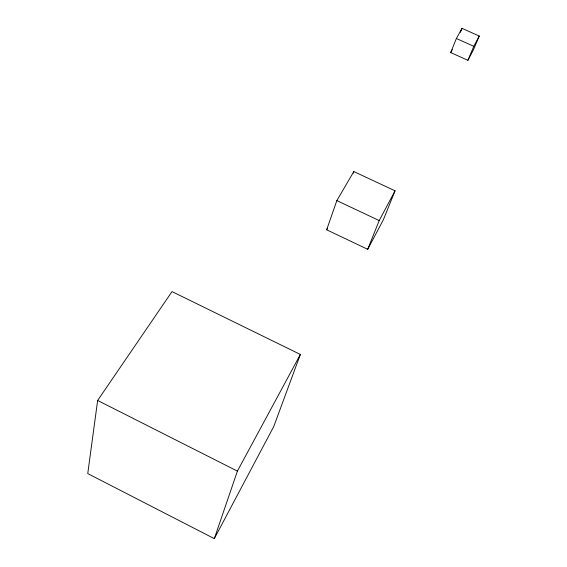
<?xml version="1.0" encoding="UTF-8"?>
<svg xmlns="http://www.w3.org/2000/svg" width="567" height="567" viewBox="0 0 567 567"><rect width="100%" height="100%" fill="white"/><g stroke="black" fill="none" stroke-linecap="round" stroke-linejoin="round"><path stroke-width="0.85" d="M97.644 400.451L87.75 473.573L214.312 538.65L273.755 426.519L300.368 354.46L172.014 291.594L97.644 400.451L237.403 471.113L214.312 538.65M326.656 229.805L336.841 200.598L353.822 171.553L395.05 190.831L383.427 219.649L367.707 249.303L326.656 229.805L327.535 228.274M353.241 173.183L353.822 171.553M367.707 249.303L379.188 220.556L395.05 190.831M450.701 52.575L456.378 38.499L462.027 28.35L479.25 36.047L473.353 50.016L467.895 60.315L450.701 52.575L452.317 49.669M460.447 32.248L462.027 28.35M467.895 60.315L473.792 46.31L479.25 36.047M237.403 471.113L300.368 354.46M456.378 38.499L473.792 46.31M336.841 200.598L379.188 220.556"/></g></svg>
